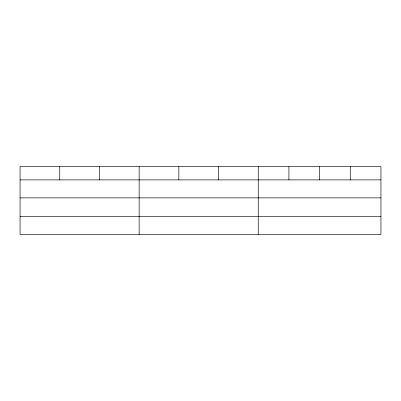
<?xml version="1.0" encoding="UTF-8"?>
<svg xmlns="http://www.w3.org/2000/svg" width="401" height="401" viewBox="0 0 401 401"><rect width="100%" height="100%" fill="white"/><g stroke="black" fill="none" stroke-linecap="round" stroke-linejoin="round"><path stroke-width="0.6" d="M380.95 197.873L380.95 166.605L20.05 166.605L20.05 234.395L380.95 234.395L380.95 197.873L20.05 197.873M20.05 179.889L380.95 179.889M20.05 216.405L380.95 216.405M350.273 166.605L350.273 179.889M319.597 166.605L319.597 179.889M288.92 166.605L288.92 179.889M258.244 166.605L258.244 234.395M218.545 166.605L218.545 179.889M178.846 166.605L178.846 179.889M139.147 166.605L139.147 234.395M99.448 166.605L99.448 179.889M59.749 166.605L59.749 179.889"/></g></svg>
